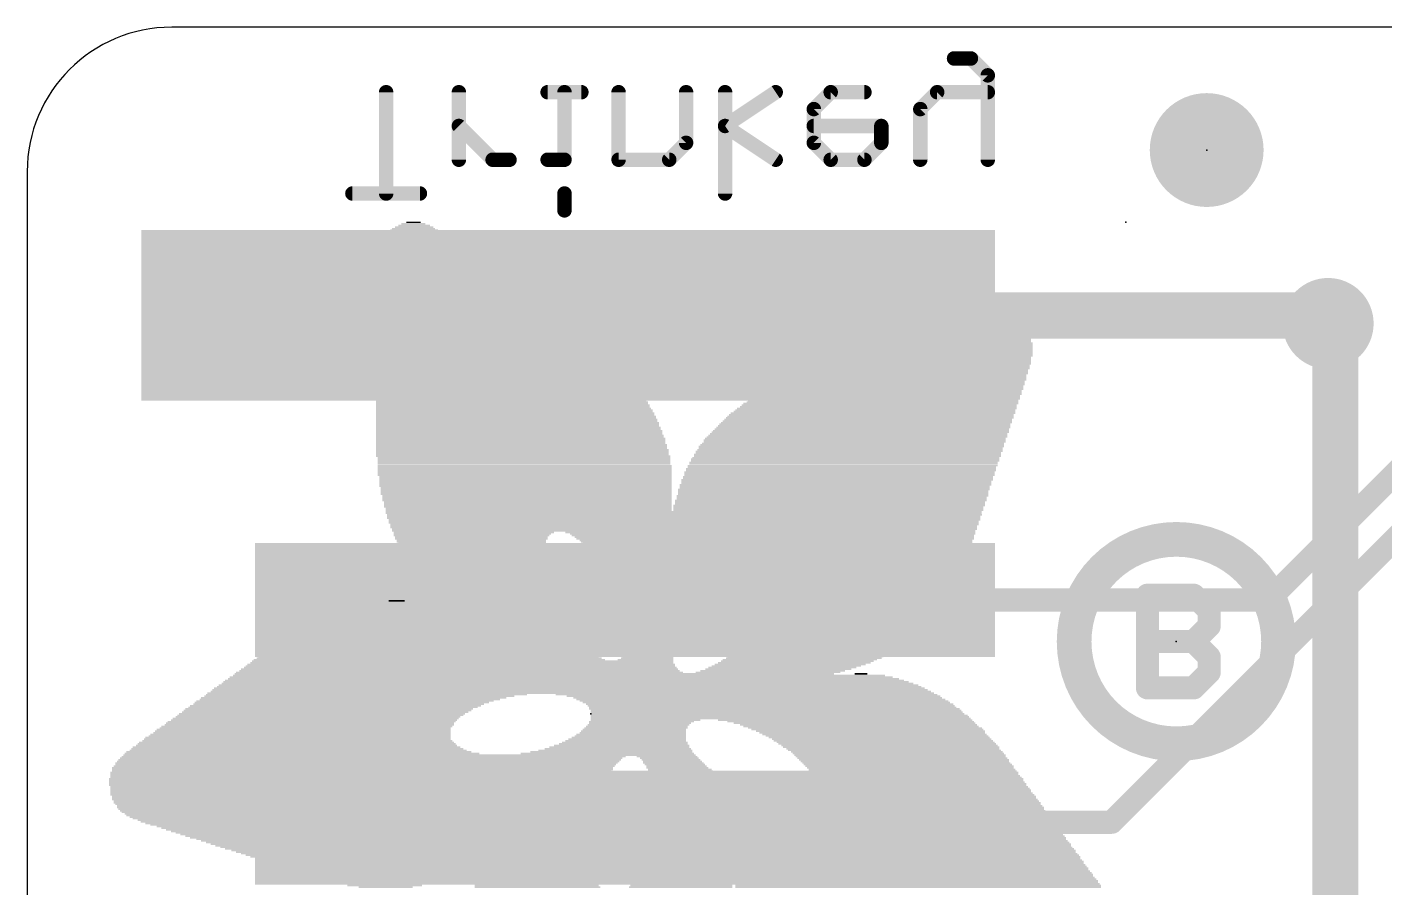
# Model space of a CAD drawing. Extents: x 0 to 31.8, y -8.4 to 8.4.
# Drawn here: x 0 to 11.93, y -1.53 to 6.03 of the extents above; entities that cross this region are included whole.
import ezdxf

# ---------------------------------------------------------------- set-up
doc = ezdxf.new("R2010")
doc.units = 0
for name, color, linetype in [('1', 12, 'CONTINUOUS'), ('16', 5, 'CONTINUOUS'), ('18', 3, 'CONTINUOUS'), ('20', 53, 'CONTINUOUS'), ('21', 40, 'CONTINUOUS'), ('22', 6, 'CONTINUOUS'), ('23', 53, 'CONTINUOUS'), ('24', 53, 'CONTINUOUS')]:
    doc.layers.add(name, color=color, linetype=linetype)

# ---------------------------------------------------------------- blocks, each defined once
blk = doc.blocks.new('RECT')
blk.add_solid([(-0.5, -0.5), (0.5, -0.5), (-0.5, 0.5), (0.5, 0.5)])
blk = doc.blocks.new('PIE')
at = {"const_width": 0.5}
blk.add_lwpolyline([(0, -0.25, 1), (0, 0.25, 1), (0, -0.25)], format="xyb", dxfattribs=at)
blk = doc.blocks.new('ROUNDV')
at = {"const_width": 0.5}
blk.add_lwpolyline([(0, -0.25, 1), (0, 0.25, 1), (0, -0.25)], format="xyb", dxfattribs=at)

msp = doc.modelspace()

# ---------------------------------------------------------------- linework, layer by layer
at = {"layer": '1', "const_width": 0.4064}
for points in [[(11.43, 3.429), (11.4935, 3.3655)], [(11.4935, 3.3655), (11.4935, -3.7252)]]:
    msp.add_lwpolyline(points, dxfattribs=at)
at = {"layer": '1', "const_width": 0.2032}
for points in [[(11.5018, 3.5008, 1), (11.3582, 3.3572)], [(11.5951, 3.3655, 1), (11.3919, 3.3655)], [(11.4217, 3.2937, 1), (11.5653, 3.4373)]]:
    msp.add_lwpolyline(points, format="xyb", dxfattribs=at)
at = {"layer": '16'}
for points, const_width in [([(4.753, 3.5), (11.359, 3.5)], 0.4064), ([(11.359, 3.5), (11.43, 3.429)], 0.4064), ([(10.906, 1), (13.335, 3.429)], 0.2032), ([(13.5033, 3.0226), (9.5282, -0.9525)], 0.2032), ([(5.253, 1), (10.906, 1)], 0.2032), ([(5.364, -0.889), (5.253, -1)], 0.2032), ([(6.604, -0.889), (5.364, -0.889)], 0.2032), ([(6.6675, -0.9525), (6.604, -0.889)], 0.2032), ([(9.5282, -0.9525), (6.6675, -0.9525)], 0.2032)]:
    msp.add_lwpolyline(points, dxfattribs=dict(at, const_width=const_width))
for points, const_width in [([(4.753, 3.6016, 1), (4.753, 3.3984)], 0.2032), ([(11.4308, 3.5718, 1), (11.2872, 3.4282)], 0.2032), ([(11.359, 3.3984, 1), (11.359, 3.6016)], 0.2032), ([(11.3582, 3.3572, 1), (11.5018, 3.5008)], 0.2032), ([(5.253, 1.0508, 1), (5.253, 0.9492)], 0.1016), ([(10.8701, 1.0359, 1), (10.9419, 0.9641)], 0.1016), ([(10.906, 0.9492, 1), (10.906, 1.0508)], 0.1016), ([(5.364, -0.8382, 1), (5.364, -0.9398)], 0.1016), ([(5.3999, -0.9249, 1), (5.3281, -0.8531)], 0.1016), ([(6.6399, -0.8531, 1), (6.5681, -0.9249)], 0.1016), ([(6.604, -0.9398, 1), (6.604, -0.8382)], 0.1016), ([(5.2171, -0.9641, 1), (5.2889, -1.0359)], 0.1016), ([(6.6675, -0.9017, 1), (6.6675, -1.0033)], 0.1016), ([(6.6316, -0.9884, 1), (6.7034, -0.9166)], 0.1016), ([(9.4923, -0.9166, 1), (9.5642, -0.9884)], 0.1016), ([(9.5282, -1.0033, 1), (9.5282, -0.9017)], 0.1016)]:
    msp.add_lwpolyline(points, format="xyb", dxfattribs=dict(at, const_width=const_width))
at = {"layer": '20'}
for p, q in [((12.7, 6.0325), (1.27, 6.0325)), ((0, 4.7625), (0, -4.7625))]:
    msp.add_line(p, q, dxfattribs=at)
msp.add_arc((1.27, 4.7625), 1.27, 90, 180, dxfattribs=at)
at = {"layer": '21'}
for points, const_width in [([(10.0965, -0.263, 1), (10.0965, 1.533, 1), (10.0965, -0.263)], 0.3048), ([(9.8933, 1.0421, 1), (9.7917, 1.0421)], 0.1016), ([(9.8425, 1.0929, 1), (9.8425, 0.9913)], 0.1016), ([(10.2852, 1.078, 1), (10.2133, 1.0062)], 0.1016), ([(10.2492, 0.9913, 1), (10.2492, 1.0929)], 0.1016), ([(10.4356, 0.9065, 1), (10.334, 0.9065)], 0.1016), ([(10.3489, 0.8706, 1), (10.4207, 0.9424)], 0.1016), ([(10.4207, 0.735, 1), (10.3489, 0.8068)], 0.1016), ([(9.8425, 0.6861, 1), (9.8425, 0.5845)], 0.1016), ([(10.2852, 0.6713, 1), (10.2133, 0.5994)], 0.1016), ([(10.2133, 0.6713, 1), (10.2852, 0.5994)], 0.1016), ([(10.2492, 0.5845, 1), (10.2492, 0.6861)], 0.1016), ([(10.334, 0.7709, 1), (10.4356, 0.7709)], 0.1016), ([(10.4356, 0.4998, 1), (10.334, 0.4998)], 0.1016), ([(10.3489, 0.4638, 1), (10.4207, 0.5357)], 0.1016), ([(10.334, 0.3642, 1), (10.4356, 0.3642)], 0.1016), ([(10.4207, 0.3283, 1), (10.3489, 0.4001)], 0.1016), ([(9.8425, 0.2794, 1), (9.8425, 0.1778)], 0.1016), ([(9.7917, 0.2286, 1), (9.8933, 0.2286)], 0.1016), ([(10.2133, 0.2645, 1), (10.2852, 0.1927)], 0.1016), ([(10.2492, 0.1778, 1), (10.2492, 0.2794)], 0.1016)]:
    msp.add_lwpolyline(points, format="xyb", dxfattribs=dict(at, const_width=const_width))
at = {"layer": '21', "const_width": 0.2032}
for points in [[(9.8425, 0.2286), (9.8425, 1.0421)], [(9.8425, 1.0421), (10.2492, 1.0421)], [(10.2492, 1.0421), (10.3848, 0.9065)], [(10.3848, 0.9065), (10.3848, 0.7709)], [(10.3848, 0.7709), (10.2492, 0.6353)], [(9.8425, 0.6353), (10.2492, 0.6353)], [(10.2492, 0.6353), (10.3848, 0.4998)], [(10.3848, 0.4998), (10.3848, 0.3642)], [(10.3848, 0.3642), (10.2492, 0.2286)], [(10.2492, 0.2286), (9.8425, 0.2286)]]:
    msp.add_lwpolyline(points, dxfattribs=at)
at = {"layer": '22', "const_width": 0.127}
for points in [[(8.2918, 5.7576), (8.1435, 5.7576)], [(8.4401, 5.6093), (8.2918, 5.7576)], [(8.4401, 4.8678), (8.4401, 5.6093)], [(3.1541, 5.461), (3.1541, 4.5712)], [(3.793, 5.461), (3.793, 4.8678)], [(4.5726, 5.461), (4.8692, 5.461)], [(4.7209, 4.8678), (4.7209, 5.461)], [(5.1963, 5.461), (5.1963, 4.8678)], [(5.7895, 5.0161), (5.7895, 5.461)], [(6.1318, 5.461), (6.1318, 4.5712)], [(6.5767, 5.461), (6.1318, 5.1644)], [(7.0597, 5.461), (6.9114, 5.3127)], [(7.3563, 5.461), (7.0597, 5.461)], [(7.8469, 5.3127), (7.9952, 5.461)], [(7.9952, 5.461), (8.4401, 5.461)], [(6.9114, 5.3127), (6.9114, 5.0161)], [(7.8469, 4.8678), (7.8469, 5.3127)], [(3.793, 5.1644), (4.0896, 4.8678)], [(6.1318, 5.1644), (6.5767, 4.8678)], [(7.5046, 5.1644), (6.9114, 5.1644)], [(7.5046, 5.0161), (7.5046, 5.1644)], [(5.6412, 4.8678), (5.7895, 5.0161)], [(6.9114, 5.0161), (7.0597, 4.8678)], [(7.3563, 4.8678), (7.5046, 5.0161)], [(4.0896, 4.8678), (4.2379, 4.8678)], [(4.5726, 4.8678), (4.7209, 4.8678)], [(5.1963, 4.8678), (5.6412, 4.8678)], [(7.0597, 4.8678), (7.3563, 4.8678)], [(2.8575, 4.5712), (3.4507, 4.5712)], [(4.7209, 4.4229), (4.7209, 4.5712)]]:
    msp.add_lwpolyline(points, dxfattribs=at)
at = {"layer": '22', "const_width": 0.0635}
for points in [[(8.1435, 5.7893, 1), (8.1435, 5.7258)], [(8.3143, 5.78, 1), (8.2694, 5.7351)], [(8.2918, 5.7258, 1), (8.2918, 5.7893)], [(8.4719, 5.6093, 1), (8.4084, 5.6093)], [(8.4176, 5.5868, 1), (8.4626, 5.6317)], [(3.1858, 5.461, 1), (3.1223, 5.461)], [(3.8248, 5.461, 1), (3.7613, 5.461)], [(4.5726, 5.4928, 1), (4.5726, 5.4293)], [(4.7527, 5.461, 1), (4.6892, 5.461)], [(4.8692, 5.4293, 1), (4.8692, 5.4928)], [(5.228, 5.461, 1), (5.1645, 5.461)], [(5.8212, 5.461, 1), (5.7577, 5.461)], [(6.1636, 5.461, 1), (6.1001, 5.461)], [(6.5943, 5.4346, 1), (6.5591, 5.4874)], [(7.0597, 5.4928, 1), (7.0597, 5.4293)], [(7.0822, 5.4385, 1), (7.0372, 5.4835)], [(7.3563, 5.4293, 1), (7.3563, 5.4928)], [(7.9952, 5.4928, 1), (7.9952, 5.4293)], [(8.0177, 5.4385, 1), (7.9728, 5.4835)], [(8.4401, 5.4293, 1), (8.4401, 5.4928)], [(6.9432, 5.3127, 1), (6.8797, 5.3127)], [(7.8787, 5.3127, 1), (7.8152, 5.3127)], [(6.889, 5.3352, 1), (6.9339, 5.2903)], [(7.8245, 5.3352, 1), (7.8694, 5.2903)], [(3.8155, 5.1869, 1), (3.7706, 5.142)], [(6.1494, 5.1908, 1), (6.1142, 5.138)], [(6.1142, 5.1908, 1), (6.1494, 5.138)], [(6.9114, 5.1962, 1), (6.9114, 5.1327)], [(7.5363, 5.1644, 1), (7.4728, 5.1644)], [(7.5046, 5.1327, 1), (7.5046, 5.1962)], [(5.7577, 5.0161, 1), (5.8212, 5.0161)], [(5.8119, 4.9937, 1), (5.767, 5.0386)], [(6.8797, 5.0161, 1), (6.9432, 5.0161)], [(6.9339, 5.0386, 1), (6.889, 4.9937)], [(7.4728, 5.0161, 1), (7.5363, 5.0161)], [(7.527, 4.9937, 1), (7.4821, 5.0386)], [(3.7613, 4.8678, 1), (3.8248, 4.8678)], [(4.0896, 4.8996, 1), (4.0896, 4.8361)], [(4.0672, 4.8454, 1), (4.1121, 4.8903)], [(4.2379, 4.8361, 1), (4.2379, 4.8996)], [(4.5726, 4.8996, 1), (4.5726, 4.8361)], [(4.6892, 4.8678, 1), (4.7527, 4.8678)], [(4.7209, 4.8361, 1), (4.7209, 4.8996)], [(5.1963, 4.8996, 1), (5.1963, 4.8361)], [(5.1645, 4.8678, 1), (5.228, 4.8678)], [(5.6187, 4.8903, 1), (5.6636, 4.8454)], [(5.6412, 4.8361, 1), (5.6412, 4.8996)], [(6.5591, 4.8414, 1), (6.5943, 4.8942)], [(7.0597, 4.8996, 1), (7.0597, 4.8361)], [(7.0372, 4.8454, 1), (7.0822, 4.8903)], [(7.3338, 4.8903, 1), (7.3787, 4.8454)], [(7.3563, 4.8361, 1), (7.3563, 4.8996)], [(7.8152, 4.8678, 1), (7.8787, 4.8678)], [(8.4084, 4.8678, 1), (8.4719, 4.8678)], [(2.8575, 4.603, 1), (2.8575, 4.5395)], [(3.1223, 4.5712, 1), (3.1858, 4.5712)], [(3.4507, 4.5395, 1), (3.4507, 4.603)], [(4.7527, 4.5712, 1), (4.6892, 4.5712)], [(6.1001, 4.5712, 1), (6.1636, 4.5712)], [(4.6892, 4.4229, 1), (4.7527, 4.4229)]]:
    msp.add_lwpolyline(points, format="xyb", dxfattribs=at)
at = {"layer": '23'}
for p in [(10.3632, 4.953), (9.652, 4.318), (10.0965, 0.635)]:
    msp.add_point(p, dxfattribs=at)
at = {"layer": '24'}
msp.add_point((4.953, 0), dxfattribs=at)

# ---------------------------------------------------------------- block references
at = {"layer": '1'}
msp.add_blockref('PIE', (10.3632, 4.953), dxfattribs=at)
at = {"layer": '16', "xscale": 7.5, "yscale": 1.5}
msp.add_blockref('RECT', (4.753, 3.5), dxfattribs=at)
at = {"layer": '16', "xscale": 6.5}
for p in [(5.253, 1), (5.253, -1)]:
    msp.add_blockref('RECT', p, dxfattribs=at)
at = {"layer": '18', "xscale": 0.8001, "yscale": 0.8001}
msp.add_blockref('ROUNDV', (11.43, 3.429), dxfattribs=at)
msp.add_blockref('ROUNDV', (11.43, 3.429), dxfattribs=at)
at = {"layer": '21', "rotation": 180}
for p, xscale, yscale in [((3.4004, 4.29), 0.2794, 0.0139), ((3.3935, 4.304), 0.2095, 0.014), ((3.3935, 4.318), 0.1257, 0.014), ((3.4144, 4.1783), 0.5868, 0.014), ((3.4144, 4.1923), 0.5588, 0.014), ((3.4005, 4.2062), 0.5309, 0.0139), ((3.4005, 4.2202), 0.5029, 0.014), ((3.4004, 4.2342), 0.475, 0.014), ((3.4005, 4.2481), 0.4191, 0.0139), ((3.3934, 4.2621), 0.3772, 0.014), ((3.4005, 4.2761), 0.3353, 0.014), ((3.4493, 4.0945), 0.7404, 0.014), ((3.4633, 4.0805), 0.7684, 0.014), ((3.4703, 4.0666), 0.7823, 0.0139), ((3.4843, 4.0526), 0.8103, 0.014), ((3.4494, 4.1085), 0.7125, 0.0139), ((3.4284, 4.1364), 0.6705, 0.014), ((3.4424, 4.1224), 0.6985, 0.014), ((3.4214, 4.1643), 0.6286, 0.014), ((3.4284, 4.1504), 0.6426, 0.0139), ((3.4912, 4.0246), 0.8522, 0.014), ((3.5052, 4.0107), 0.8802, 0.0139), ((3.5331, 3.9688), 0.936, 0.0139), ((3.5401, 3.9548), 0.95, 0.014), ((3.5471, 3.9408), 0.964, 0.014), ((3.5122, 3.9967), 0.8941, 0.014), ((3.5192, 3.9827), 0.9081, 0.014), ((3.4912, 4.0386), 0.8242, 0.014), ((3.582, 3.8989), 1.0338, 0.014), ((3.589, 3.8849), 1.0478, 0.014), ((3.596, 3.871), 1.0618, 0.0139), ((3.6099, 3.857), 1.0897, 0.014), ((3.6239, 3.8291), 1.1176, 0.0139), ((3.6379, 3.8151), 1.1456, 0.014), ((3.5611, 3.9269), 0.9919, 0.0139), ((3.5681, 3.9129), 1.0059, 0.014), ((3.617, 3.843), 1.1037, 0.014), ((3.6449, 3.8011), 1.1596, 0.014), ((3.6728, 3.7592), 1.2154, 0.014), ((3.6868, 3.7452), 1.2434, 0.014), ((3.7147, 3.7033), 1.2993, 0.014), ((3.6519, 3.7872), 1.1735, 0.0139), ((3.6659, 3.7732), 1.2015, 0.014), ((3.6938, 3.7313), 1.2573, 0.0139), ((3.7008, 3.7173), 1.2713, 0.014), ((3.7217, 3.6894), 1.3132, 0.0139), ((3.7287, 3.6754), 1.3272, 0.014), ((3.7706, 3.6195), 1.411, 0.014), ((3.7776, 3.6055), 1.425, 0.014), ((3.7915, 3.5916), 1.4529, 0.0139), ((3.7427, 3.6614), 1.3551, 0.014), ((3.7497, 3.6475), 1.3691, 0.0139), ((3.7567, 3.6335), 1.3831, 0.014), ((3.7986, 3.5776), 1.4669, 0.014), ((3.8195, 3.5497), 1.5088, 0.0139), ((3.8265, 3.5357), 1.5228, 0.014), ((3.8684, 3.4798), 1.6066, 0.014), ((3.8754, 3.4658), 1.6206, 0.014), ((3.8056, 3.5636), 1.4809, 0.014), ((3.8335, 3.5217), 1.5367, 0.014), ((3.8475, 3.5078), 1.5647, 0.0139), ((3.8545, 3.4938), 1.5787, 0.014), ((8.4786, 3.4658), 0.4051, 0.014), ((8.4925, 3.4798), 0.3492, 0.014), ((8.5065, 3.4938), 0.2655, 0.014), ((8.5135, 3.5078), 0.1677, 0.0139), ((3.8963, 3.4379), 1.6625, 0.014), ((3.9033, 3.4239), 1.6764, 0.014), ((3.9103, 3.41), 1.6904, 0.0139), ((3.9243, 3.396), 1.7184, 0.014), ((3.9522, 3.3541), 1.7742, 0.014), ((3.9592, 3.3401), 1.7882, 0.014), ((3.8824, 3.4519), 1.6345, 0.0139), ((3.9313, 3.382), 1.7323, 0.014), ((3.9383, 3.3681), 1.7463, 0.0139), ((8.3528, 3.3401), 0.908, 0.014), ((8.3667, 3.3541), 0.8521, 0.014), ((8.3808, 3.3681), 0.7963, 0.0139), ((8.4017, 3.382), 0.7544, 0.014), ((8.4157, 3.396), 0.6985, 0.014), ((8.4296, 3.41), 0.6426, 0.0139), ((8.4436, 3.4239), 0.5868, 0.014), ((8.4576, 3.4379), 0.5309, 0.014), ((8.4715, 3.4519), 0.475, 0.0139), ((4.029, 3.2423), 1.9279, 0.014), ((4.0011, 3.2842), 1.872, 0.014), ((4.0081, 3.2703), 1.886, 0.0139), ((4.0151, 3.2563), 1.9, 0.014), ((4.043, 3.2144), 1.9558, 0.014), ((3.9732, 3.3261), 1.8161, 0.014), ((3.9802, 3.3122), 1.8301, 0.0139), ((3.9872, 3.2982), 1.8441, 0.014), ((4.0361, 3.2284), 1.9419, 0.0139), ((8.1782, 3.2144), 1.3132, 0.014), ((8.1992, 3.2284), 1.2713, 0.0139), ((8.2201, 3.2423), 1.2294, 0.014), ((8.241, 3.2563), 1.1875, 0.014), ((8.255, 3.2703), 1.1316, 0.0139), ((8.2759, 3.2842), 1.0897, 0.014), ((8.2969, 3.2982), 1.0478, 0.014), ((8.3178, 3.3122), 1.0059, 0.0139), ((8.3319, 3.3261), 0.9499, 0.014), ((4.05, 3.2004), 1.9698, 0.014), ((4.064, 3.1864), 1.9978, 0.014), ((4.0709, 3.1724), 2.0117, 0.0139), ((4.0919, 3.1305), 2.0536, 0.0139), ((4.0989, 3.1166), 2.0676, 0.014), ((4.1059, 3.1026), 2.0816, 0.014), ((4.078, 3.1585), 2.0257, 0.014), ((4.085, 3.1445), 2.0397, 0.014), ((8.0036, 3.1026), 1.6345, 0.014), ((8.0245, 3.1166), 1.5926, 0.014), ((8.0455, 3.1305), 1.5507, 0.0139), ((8.0734, 3.1445), 1.5228, 0.014), ((8.0944, 3.1585), 1.4809, 0.014), ((8.1153, 3.1724), 1.439, 0.0139), ((8.1363, 3.1864), 1.397, 0.014), ((8.1573, 3.2004), 1.3551, 0.014), ((4.1338, 3.0467), 2.1375, 0.014), ((4.1128, 3.0887), 2.0955, 0.0139), ((4.1408, 3.0328), 2.1514, 0.0139), ((4.1478, 3.0188), 2.1654, 0.014), ((4.1548, 3.0048), 2.1794, 0.014), ((4.1199, 3.0747), 2.1095, 0.014), ((4.1269, 3.0607), 2.1235, 0.014), ((4.1618, 2.9909), 2.1933, 0.0139), ((4.1688, 2.9769), 2.2073, 0.014), ((7.787, 2.9769), 1.9838, 0.014), ((7.8149, 2.9909), 1.9558, 0.0139), ((7.8359, 3.0048), 1.9138, 0.014), ((7.8569, 3.0188), 1.8719, 0.014), ((7.8848, 3.0328), 1.844, 0.0139), ((7.9058, 3.0467), 1.8021, 0.014), ((7.9267, 3.0607), 1.7602, 0.014), ((7.9546, 3.0747), 1.7323, 0.014), ((7.9756, 3.0887), 1.6904, 0.0139), ((4.1757, 2.9629), 2.2213, 0.014), ((4.1757, 2.9489), 2.2213, 0.0139), ((4.1827, 2.935), 2.2352, 0.014), ((4.1897, 2.921), 2.2492, 0.014), ((4.1967, 2.907), 2.2632, 0.014), ((4.2037, 2.8931), 2.2772, 0.0139), ((4.2037, 2.8791), 2.2772, 0.014), ((4.2107, 2.8651), 2.2911, 0.014), ((7.6403, 2.8651), 2.2212, 0.014), ((7.6543, 2.8791), 2.1933, 0.014), ((7.6753, 2.8931), 2.1793, 0.0139), ((7.6962, 2.907), 2.1374, 0.014), ((7.7102, 2.921), 2.1095, 0.014), ((7.7312, 2.935), 2.0955, 0.014), ((7.7521, 2.9489), 2.0536, 0.0139), ((7.7661, 2.9629), 2.0257, 0.014), ((4.2176, 2.8512), 2.3051, 0.0139), ((4.2316, 2.8093), 2.333, 0.0139), ((4.2386, 2.7953), 2.347, 0.014), ((4.2456, 2.7813), 2.361, 0.014), ((4.2456, 2.7673), 2.361, 0.014), ((4.2595, 2.7394), 2.3889, 0.014), ((4.2247, 2.8372), 2.3191, 0.014), ((4.2247, 2.8232), 2.3191, 0.014), ((4.2526, 2.7534), 2.3749, 0.0139), ((7.5146, 2.7394), 2.3888, 0.014), ((7.5216, 2.7534), 2.3749, 0.0139), ((7.5426, 2.7673), 2.3609, 0.014), ((7.5565, 2.7813), 2.333, 0.014), ((7.5635, 2.7953), 2.319, 0.014), ((7.5845, 2.8093), 2.3051, 0.0139), ((7.5985, 2.8232), 2.2771, 0.014), ((7.6124, 2.8372), 2.2492, 0.014), ((7.6264, 2.8512), 2.2491, 0.0139), ((4.2595, 2.7254), 2.3889, 0.014), ((4.2805, 2.6696), 2.4308, 0.0139), ((4.2805, 2.6556), 2.4308, 0.014), ((4.2875, 2.6416), 2.4448, 0.014), ((4.2875, 2.6276), 2.4448, 0.014), ((4.2666, 2.7115), 2.4029, 0.0139), ((4.2666, 2.6975), 2.4029, 0.014), ((4.2736, 2.6835), 2.4169, 0.014), ((7.4168, 2.6276), 2.5006, 0.014), ((7.4308, 2.6416), 2.5006, 0.014), ((7.4447, 2.6556), 2.4727, 0.014), ((7.4518, 2.6696), 2.4587, 0.0139), ((7.4657, 2.6835), 2.4588, 0.014), ((7.4797, 2.6975), 2.4308, 0.014), ((7.4867, 2.7115), 2.4169, 0.0139), ((7.5006, 2.7254), 2.4168, 0.014), ((4.2945, 2.6137), 2.4588, 0.0139), ((4.2945, 2.5997), 2.4588, 0.014), ((4.3014, 2.5857), 2.4727, 0.014), ((4.3014, 2.5718), 2.4727, 0.0139), ((4.3085, 2.5578), 2.4867, 0.014), ((4.3085, 2.5438), 2.4867, 0.014), ((4.3085, 2.5299), 2.4867, 0.0139), ((4.3155, 2.5159), 2.5007, 0.014), ((4.3155, 2.5019), 2.5007, 0.014), ((7.333, 2.5019), 2.5844, 0.014), ((7.347, 2.5159), 2.5845, 0.014), ((7.354, 2.5299), 2.5705, 0.0139), ((7.361, 2.5438), 2.5565, 0.014), ((7.3749, 2.5578), 2.5565, 0.014), ((7.3819, 2.5718), 2.5425, 0.0139), ((7.3889, 2.5857), 2.5285, 0.014), ((7.4028, 2.5997), 2.5286, 0.014), ((7.4098, 2.6137), 2.5146, 0.0139), ((4.3224, 2.4879), 2.5146, 0.014), ((4.3224, 2.474), 2.5146, 0.0139), ((4.3224, 2.46), 2.5146, 0.014), ((4.3294, 2.446), 2.5286, 0.014), ((4.3294, 2.4321), 2.5286, 0.0139), ((4.3364, 2.4181), 2.5426, 0.014), ((4.3364, 2.4041), 2.5426, 0.014), ((4.3364, 2.3902), 2.5426, 0.0139), ((7.2702, 2.4041), 2.6543, 0.014), ((7.2702, 2.3902), 2.6543, 0.0139), ((7.2771, 2.4181), 2.6404, 0.014), ((7.2911, 2.4321), 2.6403, 0.0139), ((7.298, 2.446), 2.6263, 0.014), ((7.305, 2.46), 2.6124, 0.014), ((7.319, 2.474), 2.6124, 0.0139), ((7.326, 2.4879), 2.5984, 0.014), ((4.3364, 2.3762), 2.5426, 0.014), ((4.3434, 2.3622), 2.5566, 0.014), ((4.3434, 2.3482), 2.5566, 0.014), ((4.3434, 2.3342), 2.5566, 0.0139), ((4.3504, 2.3203), 2.5705, 0.014), ((4.3504, 2.3063), 2.5705, 0.014), ((4.3504, 2.2924), 2.5705, 0.0139), ((4.3504, 2.2784), 2.5705, 0.014), ((4.3574, 2.2644), 2.5845, 0.014), ((7.2073, 2.2784), 2.6963, 0.014), ((7.2073, 2.2644), 2.6963, 0.014), ((7.2212, 2.3063), 2.6962, 0.014), ((7.2143, 2.2924), 2.6823, 0.0139), ((7.2282, 2.3203), 2.6822, 0.014), ((7.2422, 2.3482), 2.6822, 0.014), ((7.2352, 2.3342), 2.6682, 0.0139), ((7.2492, 2.3622), 2.6683, 0.014), ((7.2562, 2.3762), 2.6543, 0.014), ((4.3643, 2.2505), 2.5705, 0.0139), ((4.3643, 2.2365), 2.5705, 0.014), ((4.3643, 2.2225), 2.5705, 0.014), ((4.3643, 2.2085), 2.5705, 0.014), ((4.3643, 2.1946), 2.5705, 0.0139), ((4.3714, 2.1806), 2.5845, 0.014), ((4.3714, 2.1666), 2.5845, 0.014), ((4.3714, 2.1526), 2.5845, 0.0139), ((7.1514, 2.1526), 2.7241, 0.0139), ((7.1654, 2.1806), 2.7241, 0.014), ((7.1584, 2.1666), 2.7101, 0.014), ((7.1723, 2.2085), 2.7102, 0.014), ((7.1723, 2.1946), 2.7102, 0.0139), ((7.1863, 2.2365), 2.7102, 0.014), ((7.1863, 2.2225), 2.7102, 0.014), ((7.1933, 2.2505), 2.6962, 0.0139), ((4.3714, 2.1387), 2.5845, 0.014), ((4.3714, 2.1247), 2.5845, 0.014), ((4.3714, 2.1107), 2.5845, 0.0139), ((4.3714, 2.0968), 2.5845, 0.014), ((4.3784, 2.0828), 2.5705, 0.014), ((4.3784, 2.0688), 2.5705, 0.014), ((4.3784, 2.0549), 2.5705, 0.0139), ((4.3784, 2.0409), 2.5705, 0.014), ((4.3784, 2.0269), 2.5705, 0.014), ((7.1095, 2.0409), 2.7241, 0.014), ((7.1095, 2.0269), 2.7241, 0.014), ((7.1165, 2.0549), 2.7381, 0.0139), ((7.1235, 2.0828), 2.7241, 0.014), ((7.1235, 2.0688), 2.7241, 0.014), ((7.1374, 2.1247), 2.7242, 0.014), ((7.1374, 2.1107), 2.7242, 0.0139), ((7.1374, 2.0968), 2.7242, 0.014), ((7.1514, 2.1387), 2.7241, 0.014), ((4.3784, 2.013), 2.5705, 0.0139), ((4.3784, 1.999), 2.5705, 0.014), ((4.3853, 1.985), 2.5565, 0.014), ((4.3853, 1.9711), 2.5565, 0.0139), ((4.3853, 1.9571), 2.5565, 0.014), ((4.3853, 1.9431), 2.5565, 0.014), ((4.3853, 1.9291), 2.5565, 0.014), ((4.3923, 1.9152), 2.5426, 0.0139), ((7.0746, 1.9152), 2.7381, 0.0139), ((7.0885, 1.9711), 2.7382, 0.0139), ((7.0815, 1.9571), 2.7242, 0.014), ((7.0815, 1.9431), 2.7242, 0.014), ((7.0815, 1.9291), 2.7242, 0.014), ((7.1025, 2.013), 2.7381, 0.0139), ((7.0955, 1.999), 2.7242, 0.014), ((7.0955, 1.985), 2.7242, 0.014), ((4.3923, 1.9012), 2.5426, 0.014), ((4.3923, 1.8872), 2.5426, 0.014), ((4.3923, 1.8733), 2.5426, 0.0139), ((4.3993, 1.8593), 2.5286, 0.014), ((4.3993, 1.8453), 2.5286, 0.014), ((4.3993, 1.8314), 2.5286, 0.0139), ((4.3993, 1.8174), 2.5286, 0.014), ((4.4063, 1.8034), 2.5146, 0.014), ((4.4063, 1.7894), 2.5146, 0.014), ((7.0466, 1.8314), 2.7382, 0.0139), ((7.0396, 1.8174), 2.7242, 0.014), ((7.0396, 1.8034), 2.7242, 0.014), ((7.0396, 1.7894), 2.7242, 0.014), ((7.0606, 1.8733), 2.7381, 0.0139), ((7.0536, 1.8593), 2.7242, 0.014), ((7.0536, 1.8453), 2.7242, 0.014), ((7.0676, 1.9012), 2.7241, 0.014), ((7.0676, 1.8872), 2.7241, 0.014), ((5.7683, 1.7755), 5.2387, 0.0139), ((5.7683, 1.7615), 5.2387, 0.014), ((5.7753, 1.7475), 5.2248, 0.014), ((5.7683, 1.7336), 5.2108, 0.0139), ((5.7683, 1.7196), 5.2108, 0.014), ((5.7683, 1.6917), 5.1829, 0.0139), ((5.7683, 1.6777), 5.1829, 0.014), ((5.7753, 1.7056), 5.1968, 0.014), ((5.7754, 1.6637), 5.1689, 0.014), ((5.7683, 1.6497), 5.1549, 0.014), ((5.7683, 1.6358), 5.1549, 0.0139), ((5.7753, 1.6218), 5.141, 0.014), ((5.7683, 1.6078), 5.127, 0.014), ((3.9243, 1.5938), 1.411, 0.0139), ((3.9103, 1.5799), 1.383, 0.014), ((3.9034, 1.5659), 1.3691, 0.014), ((3.9034, 1.552), 1.3411, 0.0139), ((6.5297, 1.5938), 3.6042, 0.0139), ((6.5507, 1.5799), 3.5623, 0.014), ((6.5507, 1.5659), 3.5344, 0.014), ((6.5647, 1.552), 3.5065, 0.0139), ((3.9034, 1.538), 1.3411, 0.014), ((3.9034, 1.524), 1.3131, 0.014), ((3.9034, 1.51), 1.3131, 0.014), ((3.9103, 1.4961), 1.2992, 0.0139), ((3.9034, 1.4821), 1.2853, 0.014), ((3.9104, 1.4681), 1.2713, 0.014), ((3.9104, 1.4542), 1.2713, 0.0139), ((3.9174, 1.4402), 1.2573, 0.014), ((3.9174, 1.4262), 1.2573, 0.014), ((6.5716, 1.538), 3.4925, 0.014), ((6.5786, 1.524), 3.4506, 0.014), ((6.5856, 1.51), 3.4366, 0.014), ((6.5926, 1.4961), 3.4227, 0.0139), ((6.5926, 1.4821), 3.3947, 0.014), ((6.5996, 1.4681), 3.3807, 0.014), ((6.6066, 1.4542), 3.3667, 0.0139), ((6.6066, 1.4402), 3.3389, 0.014), ((6.6136, 1.4262), 3.3249, 0.014), ((3.9243, 1.4123), 1.2434, 0.0139), ((3.9243, 1.3983), 1.2434, 0.014), ((3.9313, 1.3843), 1.2294, 0.014), ((3.9313, 1.3703), 1.2294, 0.014), ((3.9383, 1.3564), 1.2154, 0.0139), ((3.9453, 1.3424), 1.2015, 0.014), ((3.9453, 1.3284), 1.2015, 0.014), ((3.9523, 1.3145), 1.1875, 0.0139), ((6.6206, 1.4123), 3.3109, 0.0139), ((6.6205, 1.3983), 3.283, 0.014), ((6.6205, 1.3843), 3.283, 0.014), ((6.6205, 1.3703), 3.255, 0.014), ((6.6275, 1.3564), 3.241, 0.0139), ((6.6345, 1.3424), 3.2271, 0.014), ((6.6275, 1.3284), 3.2131, 0.014), ((5.7614, 1.3145), 1.4529, 0.0139), ((7.3749, 1.3145), 1.7183, 0.0139), ((3.9662, 1.3005), 1.1874, 0.014), ((3.9662, 1.2865), 1.1874, 0.014), ((3.9732, 1.2726), 1.1734, 0.0139), ((3.9802, 1.2586), 1.1595, 0.014), ((3.9872, 1.2446), 1.1455, 0.014), ((3.9872, 1.2306), 1.1455, 0.014), ((4.0011, 1.2167), 1.1455, 0.0139), ((4.0081, 1.2027), 1.1316, 0.014), ((4.0151, 1.1887), 1.1176, 0.014), ((5.7265, 1.3005), 1.3551, 0.014), ((5.7055, 1.2865), 1.3132, 0.014), ((5.6985, 1.2726), 1.2712, 0.0139), ((5.6915, 1.2586), 1.2294, 0.014), ((5.6775, 1.2446), 1.2014, 0.014), ((5.6566, 1.2167), 1.1316, 0.0139), ((5.6706, 1.2306), 1.1595, 0.014), ((5.6566, 1.2027), 1.1036, 0.014), ((5.6427, 1.1887), 1.0757, 0.014), ((7.3959, 1.3005), 1.6485, 0.014), ((7.4099, 1.2865), 1.6205, 0.014), ((7.4098, 1.2726), 1.5926, 0.0139), ((7.4098, 1.2586), 1.5926, 0.014), ((7.4028, 1.2167), 1.5507, 0.0139), ((7.4028, 1.2027), 1.5507, 0.014), ((7.4098, 1.2446), 1.5646, 0.014), ((7.4098, 1.2306), 1.5646, 0.014), ((7.3959, 1.1887), 1.5367, 0.014), ((4.0221, 1.1747), 1.1036, 0.0139), ((4.0361, 1.1608), 1.1037, 0.014), ((4.0431, 1.1468), 1.0897, 0.014), ((4.0501, 1.1329), 1.0757, 0.0139), ((4.064, 1.1189), 1.0756, 0.014), ((4.0709, 1.1049), 1.0617, 0.014), ((4.078, 1.0909), 1.0477, 0.014), ((4.0919, 1.077), 1.0477, 0.0139), ((5.6426, 1.1747), 1.0478, 0.0139), ((5.6356, 1.1608), 1.0058, 0.014), ((5.6287, 1.1468), 0.9919, 0.014), ((5.6287, 1.1329), 0.9639, 0.0139), ((5.6217, 1.1189), 0.9499, 0.014), ((5.6007, 1.077), 0.8802, 0.0139), ((5.6147, 1.1049), 0.9081, 0.014), ((5.6077, 1.0909), 0.8941, 0.014), ((7.3609, 1.0909), 1.4948, 0.014), ((7.3609, 1.077), 1.4948, 0.0139), ((7.3889, 1.1608), 1.5227, 0.014), ((7.3889, 1.1468), 1.5227, 0.014), ((7.3819, 1.1329), 1.5088, 0.0139), ((7.3819, 1.1189), 1.5088, 0.014), ((7.3749, 1.1049), 1.4948, 0.014), ((7.3959, 1.1747), 1.5367, 0.0139), ((3.2328, 0.9512), 0.6706, 0.014), ((3.2398, 0.9652), 0.5448, 0.014), ((3.2398, 0.9792), 0.4051, 0.014), ((3.2468, 0.9932), 0.1397, 0.0139), ((4.0989, 1.063), 1.0338, 0.014), ((4.1129, 1.049), 1.0338, 0.014), ((4.1199, 1.0351), 1.0198, 0.0139), ((4.1338, 1.0211), 0.9919, 0.014), ((4.1479, 1.0071), 0.9919, 0.014), ((4.1549, 0.9932), 0.9779, 0.0139), ((4.1757, 0.9792), 0.9639, 0.014), ((4.1828, 0.9652), 0.9499, 0.014), ((4.1967, 0.9512), 0.95, 0.014), ((5.6007, 1.063), 0.8522, 0.014), ((5.5937, 1.049), 0.8382, 0.014), ((5.5937, 1.0351), 0.8102, 0.0139), ((5.5868, 1.0211), 0.7963, 0.014), ((5.5798, 0.9932), 0.7543, 0.0139), ((5.5728, 0.9792), 0.7404, 0.014), ((5.5868, 1.0071), 0.7683, 0.014), ((5.5728, 0.9652), 0.7125, 0.014), ((5.5658, 0.9512), 0.6985, 0.014), ((7.2911, 0.9512), 1.4669, 0.014), ((7.3051, 0.9792), 1.4669, 0.014), ((7.3051, 0.9652), 1.4669, 0.014), ((7.326, 1.0071), 1.4808, 0.014), ((7.319, 0.9932), 1.4668, 0.0139), ((7.34, 1.0351), 1.4808, 0.0139), ((7.333, 1.0211), 1.4668, 0.014), ((7.347, 1.049), 1.4947, 0.014), ((7.3539, 1.063), 1.4808, 0.014), ((3.6519, 0.8395), 2.1514, 0.014), ((3.2328, 0.8535), 1.2573, 0.0139), ((3.2328, 0.8674), 1.1735, 0.014), ((3.2258, 0.8814), 1.1036, 0.014), ((3.2328, 0.8954), 1.0338, 0.0139), ((3.2328, 0.9093), 0.95, 0.014), ((3.2328, 0.9233), 0.8662, 0.014), ((3.2328, 0.9373), 0.7823, 0.0139), ((4.2107, 0.9373), 0.922, 0.0139), ((4.2247, 0.9233), 0.9221, 0.014), ((4.2386, 0.9093), 0.8941, 0.014), ((4.2526, 0.8954), 0.894, 0.0139), ((4.2666, 0.8814), 0.8661, 0.014), ((4.2805, 0.8674), 0.8661, 0.014), ((4.2945, 0.8535), 0.8382, 0.0139), ((5.5588, 0.9373), 0.6846, 0.0139), ((5.5588, 0.9233), 0.6566, 0.014), ((5.5588, 0.9093), 0.6566, 0.014), ((5.5518, 0.8954), 0.6426, 0.0139), ((5.5518, 0.8814), 0.6146, 0.014), ((5.5379, 0.8535), 0.5867, 0.0139), ((5.5379, 0.8395), 0.5867, 0.014), ((5.5449, 0.8674), 0.6007, 0.014), ((7.2143, 0.8395), 1.4529, 0.014), ((7.2282, 0.8674), 1.4528, 0.014), ((7.2213, 0.8535), 1.4389, 0.0139), ((7.2422, 0.8814), 1.4529, 0.014), ((7.2632, 0.9093), 1.4669, 0.014), ((7.2562, 0.8954), 1.4529, 0.0139), ((7.2702, 0.9233), 1.4529, 0.014), ((7.2841, 0.9373), 1.4529, 0.0139), ((3.5751, 0.7137), 2.4727, 0.0139), ((3.5751, 0.7277), 2.4447, 0.014), ((3.5821, 0.7417), 2.4029, 0.014), ((3.596, 0.7557), 2.3749, 0.0139), ((3.603, 0.7696), 2.333, 0.014), ((3.6099, 0.7836), 2.2911, 0.014), ((3.617, 0.7976), 2.2771, 0.0139), ((3.6309, 0.8115), 2.2212, 0.014), ((3.6449, 0.8255), 2.1932, 0.014), ((5.5378, 0.8255), 0.5588, 0.014), ((5.5309, 0.8115), 0.5449, 0.014), ((5.5309, 0.7976), 0.5449, 0.0139), ((5.5239, 0.7836), 0.5309, 0.014), ((5.5169, 0.7696), 0.5169, 0.014), ((5.5169, 0.7557), 0.5169, 0.0139), ((5.5169, 0.7417), 0.489, 0.014), ((5.5169, 0.7277), 0.489, 0.014), ((5.5099, 0.7137), 0.475, 0.0139), ((7.1025, 0.7137), 1.4249, 0.0139), ((7.1165, 0.7277), 1.4249, 0.014), ((7.1374, 0.7557), 1.439, 0.0139), ((7.1304, 0.7417), 1.425, 0.014), ((7.1514, 0.7696), 1.4389, 0.014), ((7.1654, 0.7836), 1.4389, 0.014), ((7.1794, 0.7976), 1.4389, 0.0139), ((7.1932, 0.8115), 1.4389, 0.014), ((7.2003, 0.8255), 1.4529, 0.014), ((3.5402, 0.602), 2.7381, 0.014), ((3.5401, 0.6159), 2.7102, 0.0139), ((3.5471, 0.6299), 2.6682, 0.014), ((3.5471, 0.6439), 2.6404, 0.014), ((3.5471, 0.6579), 2.6124, 0.0139), ((3.5541, 0.6718), 2.5704, 0.014), ((3.5541, 0.6858), 2.5426, 0.014), ((3.5681, 0.6998), 2.5146, 0.014), ((5.5099, 0.6998), 0.475, 0.014), ((5.5029, 0.6858), 0.461, 0.014), ((5.5029, 0.6718), 0.461, 0.014), ((5.4959, 0.6579), 0.447, 0.0139), ((5.4959, 0.6439), 0.447, 0.014), ((5.4889, 0.6299), 0.4331, 0.014), ((5.4889, 0.6159), 0.4331, 0.0139), ((5.482, 0.602), 0.4191, 0.014), ((6.9837, 0.602), 1.411, 0.014), ((6.9977, 0.6159), 1.411, 0.0139), ((7.0117, 0.6299), 1.411, 0.014), ((7.0257, 0.6439), 1.4109, 0.014), ((7.0466, 0.6579), 1.425, 0.0139), ((7.0606, 0.6718), 1.4249, 0.014), ((7.0746, 0.6858), 1.4249, 0.014), ((7.0885, 0.6998), 1.425, 0.014), ((3.5332, 0.4763), 3.0873, 0.0139), ((3.5332, 0.4902), 3.0315, 0.014), ((3.5262, 0.5042), 2.9895, 0.014), ((3.5332, 0.5181), 2.9477, 0.0139), ((3.5262, 0.5321), 2.9057, 0.014), ((3.5262, 0.5461), 2.8779, 0.014), ((3.5332, 0.5601), 2.8359, 0.014), ((3.5332, 0.5741), 2.8079, 0.0139), ((3.5402, 0.588), 2.7661, 0.014), ((5.4331, 0.4763), 0.4889, 0.0139), ((5.447, 0.4902), 0.461, 0.014), ((5.454, 0.5042), 0.447, 0.014), ((5.461, 0.5321), 0.433, 0.014), ((5.461, 0.5181), 0.433, 0.0139), ((5.475, 0.588), 0.4331, 0.014), ((5.475, 0.5741), 0.4331, 0.0139), ((5.475, 0.5601), 0.4331, 0.014), ((5.468, 0.5461), 0.4191, 0.014), ((6.7881, 0.4763), 1.3551, 0.0139), ((6.8231, 0.4902), 1.3691, 0.014), ((6.8371, 0.5042), 1.3691, 0.014), ((6.865, 0.5181), 1.369, 0.0139), ((6.886, 0.5321), 1.3831, 0.014), ((6.9069, 0.5461), 1.397, 0.014), ((6.9209, 0.5601), 1.397, 0.014), ((6.9488, 0.5741), 1.397, 0.0139), ((6.9628, 0.588), 1.397, 0.014), ((3.7986, 0.3645), 3.9256, 0.014), ((3.7986, 0.3785), 3.8697, 0.0139), ((3.7986, 0.3924), 3.8417, 0.014), ((3.8056, 0.4064), 3.7999, 0.014), ((3.8056, 0.4204), 3.7719, 0.014), ((3.8126, 0.4344), 3.7579, 0.0139), ((3.8195, 0.4483), 3.716, 0.014), ((3.8265, 0.4623), 3.702, 0.014), ((6.5088, 0.3645), 1.2713, 0.014), ((6.5507, 0.3785), 1.2713, 0.0139), ((6.5996, 0.3924), 1.2853, 0.014), ((6.6345, 0.4064), 1.2992, 0.014), ((6.6694, 0.4204), 1.3132, 0.014), ((6.7044, 0.4344), 1.3271, 0.0139), ((6.7393, 0.4483), 1.3411, 0.014), ((6.7672, 0.4623), 1.3412, 0.014), ((4.7625, 0.2388), 6.1888, 0.0139), ((4.7555, 0.2527), 6.1468, 0.014), ((4.7485, 0.2667), 6.0769, 0.014), ((4.7346, 0.2807), 6.0211, 0.014), ((4.7206, 0.2947), 5.9652, 0.0139), ((4.7136, 0.3086), 5.8954, 0.014), ((4.6927, 0.3226), 5.8255, 0.014), ((4.6717, 0.3366), 5.7277, 0.0139), ((4.4552, 0.3505), 5.2667, 0.014), ((7.326, 0.3505), 0.1118, 0.014), ((2.7927, 0.113), 2.6124, 0.014), ((2.8347, 0.127), 2.6403, 0.014), ((2.8696, 0.141), 2.6823, 0.014), ((2.9184, 0.155), 2.7241, 0.0139), ((2.9813, 0.1689), 2.8219, 0.014), ((4.7765, 0.1829), 6.3843, 0.014), ((4.7765, 0.1968), 6.3284, 0.0139), ((4.7694, 0.2108), 6.2865, 0.014), ((4.7625, 0.2248), 6.2446, 0.014), ((6.3202, 0.1689), 3.3528, 0.014), ((6.383, 0.155), 3.283, 0.0139), ((6.418, 0.141), 3.2411, 0.014), ((6.4459, 0.127), 3.241, 0.014), ((6.4738, 0.113), 3.241, 0.014), ((2.5902, 0.0013), 2.5146, 0.014), ((2.6181, 0.0153), 2.5146, 0.0139), ((2.6391, 0.0292), 2.5285, 0.014), ((2.653, 0.0432), 2.5286, 0.014), ((2.688, 0.0571), 2.5425, 0.0139), ((2.709, 0.0711), 2.5565, 0.014), ((2.7369, 0.0851), 2.5565, 0.014), ((2.7648, 0.099), 2.5844, 0.0139), ((6.4948, 0.099), 3.2271, 0.0139), ((6.5228, 0.0851), 3.2271, 0.014), ((6.5367, 0.0711), 3.227, 0.014), ((6.5507, 0.0571), 3.2271, 0.0139), ((6.5646, 0.0432), 3.255, 0.014), ((6.5786, 0.0292), 3.255, 0.014), ((6.5856, 0.0153), 3.269, 0.0139), ((6.5926, 0.0013), 3.2829, 0.014), ((2.4434, -0.1245), 2.5565, 0.0139), ((2.4575, -0.1105), 2.5565, 0.014), ((2.4784, -0.0965), 2.5426, 0.014), ((2.4854, -0.0825), 2.5286, 0.0139), ((2.4994, -0.0686), 2.5285, 0.014), ((2.5203, -0.0546), 2.5146, 0.014), ((2.5343, -0.0406), 2.5146, 0.0139), ((2.5553, -0.0267), 2.5007, 0.014), ((2.5762, -0.0127), 2.5146, 0.014), ((5.3493, -0.1245), 0.9081, 0.0139), ((5.3563, -0.1105), 0.8941, 0.014), ((5.3702, -0.0965), 0.894, 0.014), ((5.3981, -0.0686), 0.922, 0.014), ((5.3841, -0.0825), 0.8941, 0.0139), ((6.6205, -0.0406), 3.3388, 0.0139), ((5.4331, -0.0546), 0.9639, 0.014), ((6.6066, -0.0127), 3.3109, 0.014), ((6.6136, -0.0267), 3.3249, 0.014), ((7.1863, -0.0546), 2.2352, 0.014), ((7.2352, -0.0686), 2.1654, 0.014), ((7.2701, -0.0825), 2.1234, 0.0139), ((7.3051, -0.0965), 2.0815, 0.014), ((7.326, -0.1105), 2.0676, 0.014), ((7.3609, -0.1245), 2.0536, 0.0139), ((2.3737, -0.2362), 2.7241, 0.014), ((2.3736, -0.2223), 2.6962, 0.0139), ((2.3806, -0.2083), 2.6822, 0.014), ((2.3946, -0.1943), 2.6543, 0.014), ((2.4016, -0.1804), 2.6403, 0.0139), ((2.4155, -0.1664), 2.6124, 0.014), ((2.4225, -0.1524), 2.5984, 0.014), ((2.4295, -0.1384), 2.5844, 0.014), ((5.2584, -0.2362), 1.0617, 0.014), ((5.2724, -0.2223), 1.0338, 0.0139), ((5.2864, -0.2083), 1.0058, 0.014), ((5.3003, -0.1943), 0.9779, 0.014), ((5.3074, -0.1804), 0.9639, 0.0139), ((5.3213, -0.1664), 0.936, 0.014), ((5.3283, -0.1524), 0.922, 0.014), ((5.3353, -0.1384), 0.9081, 0.014), ((7.3819, -0.1384), 2.0396, 0.014), ((7.4099, -0.1524), 2.0117, 0.014), ((7.4238, -0.1664), 1.9838, 0.014), ((7.4447, -0.1804), 1.9697, 0.0139), ((7.4657, -0.1943), 1.9558, 0.014), ((7.4867, -0.2083), 1.9419, 0.014), ((7.5076, -0.2223), 1.9278, 0.0139), ((7.5216, -0.2362), 1.9279, 0.014), ((3.3585, -0.3619), 5.0292, 0.0139), ((2.4156, -0.348), 3.1153, 0.014), ((2.3876, -0.334), 3.0314, 0.014), ((2.3806, -0.3201), 2.9616, 0.0139), ((2.3737, -0.3061), 2.9197, 0.014), ((2.3666, -0.2921), 2.8779, 0.014), ((2.3666, -0.2781), 2.8219, 0.014), ((2.3666, -0.2641), 2.794, 0.0139), ((2.3666, -0.2502), 2.7661, 0.014), ((5.0978, -0.348), 1.5227, 0.014), ((5.1327, -0.334), 1.425, 0.014), ((5.1677, -0.3201), 1.3551, 0.0139), ((5.1886, -0.3061), 1.2852, 0.014), ((5.2026, -0.2921), 1.2293, 0.014), ((5.2235, -0.2781), 1.1874, 0.014), ((5.2375, -0.2641), 1.1316, 0.0139), ((5.2515, -0.2502), 1.1037, 0.014), ((7.5426, -0.2502), 1.9139, 0.014), ((7.5565, -0.2641), 1.9138, 0.0139), ((7.5775, -0.2781), 1.8999, 0.014), ((7.5915, -0.2921), 1.8999, 0.014), ((7.6054, -0.3061), 1.872, 0.014), ((7.6194, -0.3201), 1.872, 0.0139), ((7.6403, -0.334), 1.858, 0.014), ((7.6543, -0.348), 1.858, 0.014), ((7.6683, -0.3619), 1.858, 0.0139), ((2.9464, -0.4737), 4.4006, 0.014), ((2.9604, -0.4598), 4.4005, 0.0139), ((2.9813, -0.4318), 4.4145, 0.014), ((2.9744, -0.4458), 4.4005, 0.014), ((2.9953, -0.4178), 4.4146, 0.014), ((3.0093, -0.4039), 4.4145, 0.0139), ((3.0232, -0.3899), 4.4145, 0.014), ((3.0442, -0.3759), 4.4285, 0.014), ((5.6217, -0.3759), 0.5309, 0.014), ((5.6427, -0.3899), 0.5169, 0.014), ((5.6566, -0.4039), 0.5169, 0.0139), ((5.6776, -0.4318), 0.5309, 0.014), ((5.6706, -0.4178), 0.5169, 0.014), ((5.6915, -0.4458), 0.5308, 0.014), ((5.7054, -0.4598), 0.5309, 0.0139), ((5.7125, -0.4737), 0.5449, 0.014), ((7.6753, -0.3759), 1.8441, 0.014), ((7.6892, -0.3899), 1.844, 0.014), ((7.7032, -0.4039), 1.844, 0.0139), ((7.7102, -0.4178), 1.8301, 0.014), ((7.7242, -0.4318), 1.8301, 0.014), ((7.7381, -0.4458), 1.83, 0.014), ((7.7521, -0.4598), 1.8301, 0.0139), ((7.7591, -0.4737), 1.8161, 0.014), ((2.9045, -0.5715), 4.3726, 0.014), ((2.9045, -0.5855), 4.3726, 0.014), ((2.8975, -0.5995), 4.3586, 0.0139), ((2.9185, -0.5435), 4.3726, 0.0139), ((2.9185, -0.5575), 4.3726, 0.014), ((2.9255, -0.5156), 4.3865, 0.014), ((2.9255, -0.5296), 4.3865, 0.014), ((2.9464, -0.4877), 4.4006, 0.014), ((2.9394, -0.5017), 4.3866, 0.0139), ((5.7334, -0.4877), 0.5588, 0.014), ((5.7404, -0.5017), 0.5728, 0.0139), ((5.7474, -0.5156), 0.5868, 0.014), ((5.7683, -0.5296), 0.6007, 0.014), ((5.7754, -0.5435), 0.6147, 0.0139), ((5.7893, -0.5575), 0.6426, 0.014), ((5.7963, -0.5715), 0.6566, 0.014), ((5.8173, -0.5855), 0.6705, 0.014), ((5.8313, -0.5995), 0.6985, 0.0139), ((7.7731, -0.4877), 1.8161, 0.014), ((7.7801, -0.5017), 1.8301, 0.0139), ((7.794, -0.5156), 1.83, 0.014), ((7.801, -0.5296), 1.8161, 0.014), ((7.8079, -0.5435), 1.8301, 0.0139), ((7.8289, -0.5715), 1.844, 0.014), ((7.822, -0.5575), 1.8301, 0.014), ((7.8359, -0.5855), 1.83, 0.014), ((7.8429, -0.5995), 1.844, 0.0139), ((2.8975, -0.6134), 4.3586, 0.014), ((2.8906, -0.6274), 4.3447, 0.014), ((2.8976, -0.6413), 4.3307, 0.0139), ((2.8976, -0.6553), 4.3307, 0.014), ((2.8906, -0.6693), 4.3167, 0.014), ((2.8906, -0.6833), 4.3167, 0.0139), ((2.8836, -0.6972), 4.3027, 0.014), ((2.8836, -0.7112), 4.3027, 0.014), ((5.8382, -0.6134), 0.7124, 0.014), ((5.8522, -0.6274), 0.7404, 0.014), ((5.8662, -0.6413), 0.7683, 0.0139), ((5.9011, -0.6693), 0.8103, 0.014), ((5.922, -0.6833), 0.8522, 0.0139), ((5.936, -0.6972), 0.8801, 0.014), ((5.9569, -0.7112), 0.922, 0.014), ((5.8871, -0.6553), 0.7823, 0.014), ((7.8778, -0.7112), 1.9418, 0.014), ((7.8709, -0.6972), 1.9279, 0.014), ((7.8499, -0.6134), 1.858, 0.014), ((7.8499, -0.6274), 1.858, 0.014), ((7.8709, -0.6693), 1.8999, 0.014), ((7.8709, -0.6833), 1.8999, 0.0139), ((7.8569, -0.6413), 1.8719, 0.0139), ((7.8639, -0.6553), 1.8859, 0.014), ((2.8905, -0.7252), 4.2888, 0.014), ((2.8835, -0.7392), 4.2748, 0.0139), ((2.8835, -0.7531), 4.2748, 0.014), ((2.8905, -0.7671), 4.2608, 0.014), ((2.8905, -0.7811), 4.2608, 0.0139), ((2.8906, -0.795), 4.2329, 0.014), ((2.8975, -0.809), 4.219, 0.014), ((2.8975, -0.823), 4.219, 0.0139), ((2.9045, -0.8369), 4.205, 0.014), ((5.9779, -0.7252), 0.964, 0.014), ((5.9989, -0.7392), 1.0059, 0.0139), ((6.0268, -0.7531), 1.0617, 0.014), ((6.0687, -0.7671), 1.1456, 0.014), ((7.2142, -0.823), 3.4366, 0.0139), ((7.2142, -0.8369), 3.4366, 0.014), ((7.2003, -0.7811), 3.4087, 0.0139), ((7.2003, -0.795), 3.4087, 0.014), ((7.2073, -0.809), 3.4227, 0.014), ((7.8429, -0.7671), 2.0955, 0.014), ((7.8639, -0.7531), 2.0257, 0.014), ((7.8709, -0.7392), 1.9837, 0.0139), ((7.8778, -0.7252), 1.9698, 0.014), ((2.9045, -0.8509), 4.177, 0.014), ((2.9115, -0.8649), 4.1631, 0.014), ((2.9255, -0.8789), 4.1351, 0.0139), ((2.9325, -0.8928), 4.1211, 0.014), ((2.9464, -0.9068), 4.0932, 0.014), ((2.9533, -0.9208), 4.0513, 0.0139), ((2.9743, -0.9347), 4.0094, 0.014), ((2.9883, -0.9487), 3.9814, 0.014), ((7.2212, -0.8509), 3.4506, 0.014), ((7.2282, -0.8649), 3.4646, 0.014), ((7.2352, -0.8789), 3.4786, 0.0139), ((7.2352, -0.8928), 3.4786, 0.014), ((7.2562, -0.9347), 3.5205, 0.014), ((7.2562, -0.9487), 3.5205, 0.014), ((7.2422, -0.9068), 3.4925, 0.014), ((7.2492, -0.9208), 3.5065, 0.0139), ((3.0093, -0.9627), 3.9395, 0.0139), ((3.0302, -0.9766), 3.8976, 0.014), ((3.0582, -0.9906), 3.8417, 0.014), ((3.0791, -1.0046), 3.7998, 0.014), ((3.0931, -1.0186), 3.744, 0.0139), ((3.1141, -1.0325), 3.7021, 0.014), ((3.135, -1.0465), 3.6602, 0.014), ((3.156, -1.0605), 3.6183, 0.0139), ((3.1769, -1.0744), 3.5764, 0.014), ((7.2841, -1.0605), 3.6322, 0.0139), ((7.2911, -1.0744), 3.6462, 0.014), ((7.2771, -1.0186), 3.5902, 0.0139), ((7.2841, -1.0325), 3.6042, 0.014), ((7.2911, -1.0465), 3.6182, 0.014), ((7.2562, -0.9627), 3.5483, 0.0139), ((7.2632, -0.9766), 3.5623, 0.014), ((7.2702, -0.9906), 3.5763, 0.014), ((7.2702, -1.0046), 3.5763, 0.014), ((3.1979, -1.0884), 3.5344, 0.014), ((3.2258, -1.1024), 3.4786, 0.0139), ((3.2468, -1.1163), 3.4367, 0.014), ((2.8765, -1.1303), 2.6123, 0.014), ((2.8906, -1.1443), 2.5565, 0.014), ((2.9045, -1.1583), 2.5006, 0.0139), ((2.9184, -1.1722), 2.4447, 0.014), ((2.9255, -1.1862), 2.3749, 0.014), ((4.56, -1.1862), 0.8103, 0.014), ((4.567, -1.1583), 0.7963, 0.0139), ((4.567, -1.1722), 0.7963, 0.014), ((4.5739, -1.1443), 0.7824, 0.014), ((4.5809, -1.1303), 0.7684, 0.014), ((7.319, -1.1862), 3.758, 0.014), ((7.312, -1.1443), 3.716, 0.014), ((7.312, -1.1583), 3.716, 0.0139), ((7.319, -1.1722), 3.73, 0.014), ((7.3051, -1.1303), 3.7021, 0.014), ((7.298, -1.0884), 3.6601, 0.014), ((7.298, -1.1024), 3.6601, 0.0139), ((7.3051, -1.1163), 3.6741, 0.014), ((2.9464, -1.2002), 2.305, 0.0139), ((2.9604, -1.2141), 2.2492, 0.014), ((2.9744, -1.2281), 2.1933, 0.014), ((2.9813, -1.2421), 2.1234, 0.0139), ((2.9953, -1.256), 2.0676, 0.014), ((3.0093, -1.27), 2.0117, 0.014), ((3.0163, -1.284), 1.9419, 0.014), ((3.0372, -1.298), 1.872, 0.0139), ((3.0442, -1.3119), 1.8022, 0.014), ((4.5111, -1.3119), 0.9081, 0.014), ((4.5181, -1.284), 0.8941, 0.014), ((4.5181, -1.298), 0.8941, 0.0139), ((4.5251, -1.27), 0.8801, 0.014), ((4.532, -1.256), 0.8662, 0.014), ((4.539, -1.2281), 0.8522, 0.014), ((4.539, -1.2421), 0.8522, 0.0139), ((4.546, -1.2141), 0.8382, 0.014), ((4.553, -1.2002), 0.8243, 0.0139), ((7.3399, -1.3119), 3.8837, 0.014), ((7.3399, -1.284), 3.8557, 0.014), ((7.347, -1.298), 3.8697, 0.0139), ((7.333, -1.2421), 3.8138, 0.0139), ((7.34, -1.256), 3.8278, 0.014), ((7.34, -1.27), 3.8278, 0.014), ((7.326, -1.2002), 3.7719, 0.0139), ((7.326, -1.2141), 3.7719, 0.014), ((7.333, -1.2281), 3.7859, 0.014), ((3.0582, -1.3259), 1.7463, 0.014), ((3.0651, -1.3398), 1.6764, 0.0139), ((3.0792, -1.3538), 1.6205, 0.014), ((3.0861, -1.3678), 1.5506, 0.014), ((3.0931, -1.3818), 1.4808, 0.0139), ((3.1001, -1.3957), 1.411, 0.014), ((3.1141, -1.4097), 1.3271, 0.014), ((3.1211, -1.4237), 1.2573, 0.014), ((3.1211, -1.4377), 1.1735, 0.0139), ((4.4831, -1.4237), 1.0198, 0.014), ((4.4831, -1.4377), 1.0198, 0.0139), ((4.4901, -1.4097), 1.0058, 0.014), ((4.4901, -1.3818), 0.9779, 0.0139), ((4.4901, -1.3957), 0.9779, 0.014), ((4.4971, -1.3678), 0.9639, 0.014), ((4.5041, -1.3398), 0.9499, 0.0139), ((4.5041, -1.3538), 0.9499, 0.014), ((4.511, -1.3259), 0.936, 0.014), ((7.361, -1.4377), 4.0373, 0.0139), ((7.3609, -1.4097), 4.0094, 0.014), ((7.3609, -1.4237), 4.0094, 0.014), ((7.3609, -1.3957), 3.9814, 0.014), ((7.354, -1.3818), 3.9675, 0.0139), ((7.354, -1.3538), 3.9395, 0.014), ((7.354, -1.3678), 3.9395, 0.014), ((7.3539, -1.3398), 3.9116, 0.0139), ((7.347, -1.3259), 3.8977, 0.014), ((3.128, -1.4516), 1.1036, 0.014), ((3.128, -1.4656), 1.0198, 0.014), ((3.128, -1.4796), 0.908, 0.0139), ((3.142, -1.4935), 0.7963, 0.014), ((3.142, -1.5075), 0.6566, 0.014), ((3.149, -1.5214), 0.475, 0.0139), ((4.4761, -1.5075), 1.0896, 0.014), ((4.4831, -1.5214), 1.1036, 0.0139), ((4.4831, -1.4935), 1.0756, 0.014), ((4.4762, -1.4796), 1.0617, 0.0139), ((4.4831, -1.4516), 1.0478, 0.014), ((4.4831, -1.4656), 1.0478, 0.014), ((5.7404, -1.5214), 0.908, 0.0139), ((5.7473, -1.5075), 0.8941, 0.014), ((5.7474, -1.4796), 0.8662, 0.0139), ((5.7544, -1.4935), 0.8801, 0.014), ((5.7544, -1.4656), 0.8522, 0.014), ((5.7544, -1.4516), 0.8242, 0.014), ((7.7871, -1.4516), 3.2131, 0.014), ((7.801, -1.4656), 3.2131, 0.014), ((7.801, -1.4796), 3.2131, 0.0139), ((7.815, -1.4935), 3.2131, 0.014), ((7.829, -1.5075), 3.2131, 0.014), ((7.829, -1.5214), 3.2131, 0.0139)]:
    msp.add_blockref('RECT', p, dxfattribs=dict(at, xscale=xscale, yscale=yscale))

doc.saveas('drawing.dxf')
